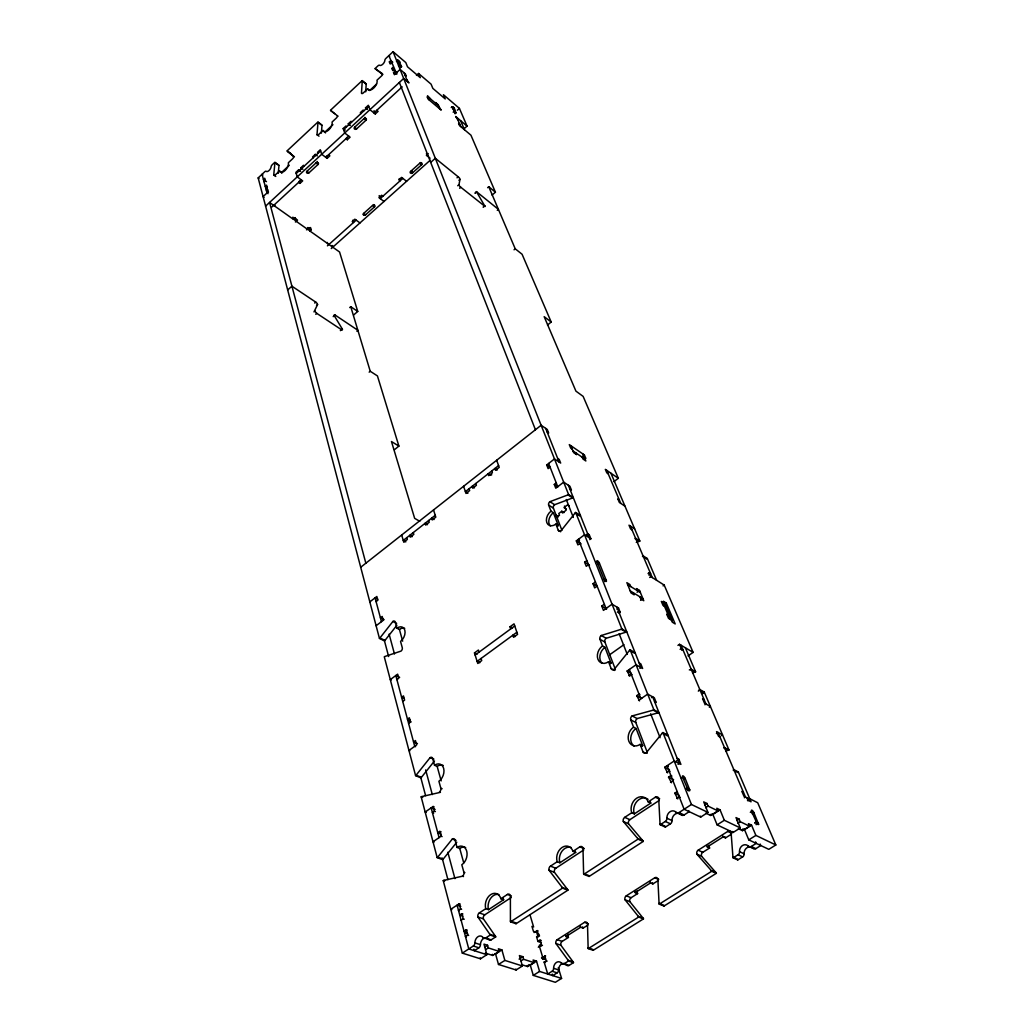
<?xml version="1.0" encoding="UTF-8"?>
<svg xmlns="http://www.w3.org/2000/svg" width="1034" height="1034" viewBox="0 0 1034 1034"><rect width="100%" height="100%" fill="white"/><g stroke="black" fill="none" stroke-linecap="round" stroke-linejoin="round"><path stroke-width="1.5" d="M365.726 91.832L366.191 84.181L362.249 80.949L361.473 93.202A1.978 1.021 -52.7 0 0 363.244 92.982L367.652 88.885A6.605 3.399 -52.4 0 0 373.649 88.136A6.605 3.399 -52.4 0 0 376.971 80.2L381.417 76.064A1.99 1.021 -52.2 0 0 382.425 73.672L375.239 68.8M321.38 133.115L322.001 125.424L318.007 122.335L316.999 134.64L319.002 136.191M278.236 173.298L278.986 165.569L274.941 162.609L273.726 174.979L275.755 176.452M497.276 210.354L498.401 209.372L476.403 191.587L485.075 206.503L460.802 187.257C456.369 184.802 462.586 179.257 458.165 176.801L435.327 158.292L430.7 162.416M758.62 824.369L753.889 812.634A2.288 0.737 57 0 0 751.964 810.204A2.288 0.737 57 0 0 751.628 811.509L757.159 823.736M313.974 311.906L317.58 304.565A2.029 0.724 48.6 0 0 315.784 302.135L291.911 286.185L287.672 289.972M396.901 625.247L384.971 640.421A2.52 1.667 -64 0 1 384.48 640.886L379.452 638.43A2.52 1.667 -64 0 0 379.943 637.965L392.894 621.46A2.533 1.68 -63.5 0 1 395.234 622.041L396.927 628.233L399.434 629.486A8.492 5.674 -63.8 0 1 404.733 628.323M575.15 512.98L579.88 516.018A2.675 1.926 -57.3 0 1 580.423 515.501L575.692 512.463A2.675 1.926 -57.3 0 0 575.15 512.98L561.048 530.739A2.675 1.913 -58.1 0 1 558.282 530.287L555.917 524.083A8.828 6.256 -57.9 0 1 546.818 522.648A8.828 6.256 -57.9 0 1 550.98 511.171L548.653 505.096A2.637 1.848 -57.5 0 1 549.907 501.684L567.989 494.885A2.65 1.874 -56.8 0 0 568.584 494.523L573.288 497.6A2.637 1.874 -56.8 0 1 572.681 497.949L554.625 504.708A2.624 1.848 -57.5 0 0 553.384 508.108L561.914 530.3M434.461 760.998L421.394 777.361A2.74 1.9 -68.7 0 1 420.864 777.852L415.59 775.655A2.74 1.9 -68.6 0 0 416.12 775.164L430.092 757.651A2.753 1.913 -68.1 0 1 432.664 758.504L433.66 758.93M440.445 792.315L421.769 796.581A2.792 1.939 -69.5 0 0 421.174 796.878L437.188 857.638A2.882 2.029 -71.7 0 0 437.744 857.134L452.323 839.026A2.882 2.055 -71.3 0 1 455.038 840.06L457.054 847.402A10.211 7.303 -71.9 0 1 466.709 851.15A10.211 7.303 -71.9 0 1 461.81 864.747L463.878 872.269A2.947 2.107 -72.6 0 1 462.469 876.199L443.857 880.361A2.934 2.081 -72.9 0 0 443.25 880.645L462.327 953.128L480.474 958.815L486.872 954.692L483.977 944.107L487.596 945.283L488.319 947.907L499.086 951.383L498.349 948.76L501.904 949.91L504.851 960.405L522.416 965.976L519.404 955.584L522.868 956.709L523.618 959.293L533.893 962.602L533.13 960.03L536.517 961.129L539.58 971.43L561.578 978.423L558.282 967.669M437.188 857.638L442.604 859.642A2.869 2.029 -71.8 0 0 443.159 859.138L456.795 842.219M601.258 635.509L606.183 638.301L626.087 632.136A2.844 2.184 -60.8 0 0 626.746 631.787L621.861 628.943A2.856 2.184 -60.8 0 1 621.201 629.292L601.258 635.509A2.844 2.146 -61.6 0 0 599.953 639.27L602.512 645.953A10.03 7.626 -62.3 0 0 597.911 659.227A10.03 7.626 -62.3 0 0 608.535 661.734L611.159 668.571A2.895 2.21 -62.8 0 0 614.235 669.321L629.538 650.373A2.895 2.236 -61.8 0 1 630.145 649.83L635.044 652.622A2.895 2.236 -61.9 0 0 634.449 653.165L629.538 650.373M632.123 715.929L637.138 718.552L658.193 712.814A2.986 2.365 -64.4 0 0 658.891 712.465L653.902 709.802A2.986 2.365 -64.3 0 1 653.204 710.151L632.123 715.929A2.973 2.327 -65.2 0 0 630.779 719.897L633.558 727.173A10.508 8.272 -66.1 0 0 628.827 741.21A10.508 8.272 -66.1 0 0 640.136 744.377L642.98 751.834A3.037 2.404 -66.9 0 0 646.263 752.778L662.303 733.119A3.037 2.43 -65.8 0 1 662.936 732.563L667.938 735.187A3.024 2.43 -65.9 0 0 667.318 735.73L662.303 733.119M698.325 691.151L699.242 690.027A2.753 2.223 -62.6 0 1 699.824 689.523L704.244 692.043L728.97 749.999A2.831 2.352 -65.8 0 1 728.285 750.322L725.7 750.968M702.758 693.672L703.676 692.547A2.74 2.223 -62.6 0 1 704.244 692.043M379.452 638.43L258.164 177.913L264.794 171.722A1.887 0.956 -55.1 0 1 266.216 171.308A3.787 1.9 -55 0 0 269.073 170.481A3.787 1.9 -55 0 0 271.128 166.707A1.9 0.956 -54.9 0 1 272.162 164.82L274.915 162.248L278.947 165.207M416.456 75.392L418.55 73.466L420.282 77.679L407.499 66.783L405.806 62.57L393.075 51.7L385.902 58.408A1.978 1.021 -51.9 0 0 384.855 60.347A3.955 2.029 -52 0 1 382.761 64.224A3.955 2.029 -52 0 1 379.581 65.271A1.978 1.008 -52.2 0 0 378.005 65.801L375.058 68.554L382.761 74.526M391.615 62.686L390.206 64.005L389.379 61.885L390.787 60.567L392.752 62.221M264.032 181.687L265.337 180.459L264.743 178.236L263.437 179.451L266.488 181.648M396.449 61.51L397.793 60.037L398.956 60.89L401.567 66.809L399.77 65.194L397.767 60.269M294.444 156.806L287.245 151.106L293.566 156.483A1.913 0.982 -54.5 0 1 292.557 158.835L288.344 162.752A6.385 3.244 -54.8 0 1 284.996 170.584A6.385 3.244 -54.8 0 1 279.516 170.972L275.341 174.862A1.913 0.969 -55 0 1 273.726 174.979M337.381 115.653A1.952 0.995 -53.4 0 1 336.373 118.018L332.056 122.038A6.488 3.322 -53.6 0 1 328.709 129.935A6.488 3.322 -53.6 0 1 322.983 130.491L318.692 134.485A1.939 0.995 -53.9 0 1 316.999 134.64M394.2 69.265L392.778 70.583L391.938 68.451L393.359 67.132M398.672 62.919L399.731 61.937M281.881 173.169A6.372 3.244 -54.8 0 1 281.558 172.458L289.274 165.285M325.529 132.921A6.475 3.335 -53.6 0 1 324.999 132.042L332.922 124.662M376.622 84L369.642 90.501L367.652 88.885M265.88 188.602L267.186 187.374M266.333 188.718L267.315 187.813L266.578 185.125L265.273 186.353L267.315 187.813M398.517 65.827L399.589 64.832L401.554 66.499L400.481 67.494M404.901 74.926L406.22 76.038L405.354 73.866L400.093 69.42L394.393 74.719L393.553 72.561L394.975 71.243L396.94 72.897M300.635 171.36L298.593 169.847L295.905 172.342L297.223 176.892L302.678 180.885L299.976 183.367L298.619 182.372M301.178 168.904L300.842 167.767L303.544 165.272L303.88 166.396M317.322 155.914L315.292 154.389L312.578 156.91L312.914 158.034M345.976 138.698L347.308 139.745L350.087 137.186L344.71 132.985L343.21 128.526L345.989 125.954L346.364 127.066M348.678 124.92L348.303 123.809L351.082 121.236L351.457 122.348M365.92 108.958L365.519 107.859L368.337 105.261L369.926 109.682L375.264 113.986L378.082 111.388L376.751 110.302M296.228 173.479L320.643 150.874M343.585 129.638L368.724 106.36M265.596 206.128L403.687 78.468L408.96 82.927L406.776 79.631M306.93 171.308L316.003 162.945A1.461 1.189 -16 0 1 318.033 162.765A1.461 1.189 -16 0 1 318.033 164.471L308.972 172.82A1.461 1.189 -15.3 0 1 306.943 173.001A1.461 1.189 -15.3 0 1 306.93 171.308L308.972 172.82M354.623 127.272L363.955 118.664A1.486 1.228 -19.9 0 1 366.01 118.483A1.486 1.228 -19.9 0 1 365.958 120.254L356.64 128.862A1.473 1.215 -19.1 0 1 354.584 129.03A1.473 1.215 -19.1 0 1 354.623 127.272L356.64 128.862M272.058 206.878L301.321 179.89M325.775 157.336L348.742 136.139M373.933 112.913L402.174 86.856M317.916 153.407L317.567 152.282L320.294 149.749L321.703 154.26L327.119 158.357L329.859 155.837L328.515 154.803M365.842 563.207L269.577 202.457L293.54 219.428L294.858 218.213L297.534 220.113L295.427 222.026M306.478 229.845L308.571 227.945L311.208 229.806L309.89 230.996L339.566 251.999L357.738 311.454L353.654 314.982M451.238 107.626C454.895 102.379 458.592 123.537 452.285 106.683M453.073 109.177L454.12 108.234M453.176 112.189L454.223 111.258L456.059 112.809L455.012 113.753M457.364 110.224L459.419 108.376L443.444 94.727L445.227 98.941L432.845 88.394L431.1 84.181L418.55 73.466M428.205 153.562L426.344 155.216L430.079 158.228M327.416 245.833L356.148 220.139M363.684 213.392L372.602 205.417A1.409 1.112 -18.6 0 1 374.554 205.223A1.409 1.112 -18.6 0 1 374.502 206.839L365.584 214.801A1.409 1.112 -18 0 1 363.632 214.994A1.409 1.112 -18 0 1 363.684 213.392L365.584 214.801M402.821 178.378L380.215 198.606L379.181 195.607M410.588 171.437L419.765 163.23A1.435 1.15 -22 0 1 421.73 163.049A1.435 1.15 -22 0 1 421.626 164.729L412.463 172.924A1.422 1.137 -21.4 0 1 410.498 173.092A1.422 1.137 -21.4 0 1 410.588 171.437L412.463 172.924L411.622 170.7M463.904 128.927L467.045 126.122L459.419 108.376M331.268 248.548L430.144 160.283M314.724 303.065L315.784 302.135M457.028 177.809L458.165 176.801M316.52 305.482L317.58 304.565M458.928 180.304L460.078 179.296M457.713 185.745L458.876 184.724M315.797 314.349L316.856 313.418L341.414 329.678A2.003 0.711 49.1 0 0 342.319 329.058L334.266 315.706A2.003 0.711 48.9 0 1 335.184 315.112L357.867 330.285L356.82 331.177M459.639 188.278L460.802 187.257M333.207 316.624L334.266 315.706M474.89 193.203L476.028 192.208M334.137 316.029L335.184 315.112M475.588 192.815L476.726 191.82M349.725 307.589L350.746 306.697L357.738 311.454M487.634 187.684L488.746 186.715L495.428 192.195L492.106 195.077M340.354 330.596L341.414 329.678M483.111 207.136L484.261 206.141M340.742 330.428L342.319 329.058M483.796 206.71L484.946 205.714M369.164 372.162L370.237 371.258L350.746 306.697M514.053 249.801L515.229 248.806L488.746 186.715M394.393 449.764L398.891 446.093L377.436 375.924L370.237 371.258M547.503 325.038L551.2 322.026L522.08 254.248L515.229 248.806M360.711 567.252L541.131 425.258L547.257 429.459L548.653 432.988L547.128 431.941M435.236 515.333L403.26 540.433L405.832 541.868M498.582 465.597L465.39 491.654L467.924 493.205M369.823 601.891L376.841 596.476L377.849 600.237L376.092 601.607M550.075 467.135L548.123 468.635L546.689 464.964L554.482 458.928L560.674 463.077L559.213 459.432L557.675 458.398M582.168 456.718L584.404 454.999L585.851 458.476L584.404 457.48M569.863 489.017L571.427 490.038L569.915 486.264L563.685 482.154L555.775 488.216L554.302 484.455L556.266 482.943M376.105 625.751L383.226 620.297L382.192 616.445L380.409 617.815L384.157 619.689M563.957 512.606L561.811 511.235L558.799 513.523L559.472 515.268L557.067 517.103M613.912 481.637L618.332 478.303L583.137 396.384L575.925 391.136L544.168 316.663L551.2 322.026M579.958 543.38L577.903 544.905L576.326 540.885L584.533 534.772L590.879 538.779L589.716 539.632M586.549 534.643L587.7 533.79L589.277 534.785L590.879 538.779M587.751 535.922L589.277 534.785M396.914 679.635L398.762 678.252L397.663 674.155L390.309 679.635L391.162 680.036M588.333 564.784L586.252 566.322L584.649 562.199L586.717 560.674M402.743 701.466L404.604 700.096L403.48 695.895L401.619 697.265L404.191 698.454M595.83 562.522L597.006 561.656A2.068 0.672 53.5 0 1 597.587 560.855A2.068 0.672 53.5 0 1 599.397 563.129L606.299 580.449A2.094 0.685 53.8 0 1 605.717 581.289A2.094 0.685 53.8 0 1 603.895 578.988L597.006 561.656L599.397 563.129L598.221 563.995M481.043 658.477L481.715 660.597L477.773 663.479L474.477 652.932L478.393 650.05L479.052 652.144M510.731 628.879L510.033 626.785L514.027 623.851L517.582 634.359L513.562 637.306L512.851 635.186L515.346 636.517M475.136 655.026L514.738 625.945M516.871 632.252L477.113 661.359L479.802 662.716M596.786 586.368L594.679 587.907L593.025 583.68L595.145 582.142M408.986 721.099L410.046 720.323A1.978 0.918 55.1 0 0 411.002 721.926M602.706 579.854L603.895 578.988L606.299 580.449L604.709 581.599M408.611 723.451L410.498 722.081L409.348 717.777L407.461 719.16L410.046 720.323M619.03 613.227L620.232 612.361L618.513 608.031L612.05 604.179L603.442 610.383L601.762 606.053L603.895 604.515M648.047 573.547L649.158 572.733L650.606 573.65L648.745 574.994M649.701 577.45L650.825 576.636L664.203 585.089L693.116 652.389L688.049 655.892M637.073 592.249L639.542 590.479L643.781 600.715L640.757 598.867L639.904 596.799M616.897 609.181L618.513 608.031M617.414 612.27L618.629 611.404L620.232 612.361M640.563 600.34L642.915 598.647L630.21 590.866M663.078 585.89L664.203 585.089M663.854 604.735L666.284 603.016L675.202 623.941L672.294 622.171L671.428 620.116M609.672 654.742L623.929 644.673M434.125 806.895L433.13 806.481L425.181 812.039L426.176 812.44M629.861 676.171L627.121 671.027L636.065 664.772L642.631 668.455L640.796 663.867L639.154 662.936M435.392 811.587L434.383 811.186L432.393 812.582L433.724 813.112M628.931 675.667L631.167 674.103L632.097 674.62M639.878 668.326L640.99 667.537L616.897 607.074M677.955 645.397L679.519 644.311L693.116 652.389M680.126 649.352L681.316 648.538L682.776 649.404L681.6 650.218M441.156 831.918L439.799 831.401L437.783 832.797L441.143 834.089M639.516 700.897L636.724 695.636L638.986 694.072L639.93 694.577M442.113 836.609L441.091 836.222L433.013 841.779L434.022 842.167M638.585 700.393L647.698 694.124L654.302 697.73L656.202 702.5L654.561 701.608M651.523 697.614L652.661 696.826L679.235 763.531L678.046 764.32M704.891 704.749L705.976 704.012L680.992 645.19M709.337 707.243L710.423 706.506L704.49 703.185L702.59 698.713L704.076 699.54M460.22 904.091L459.186 903.742L450.798 909.313L451.832 909.661M667.641 772.889L664.694 767.293L674.194 760.985L680.902 764.372L678.873 759.292L677.205 758.439M716.394 733.545L718.048 732.447L745.475 797.033L744.325 797.77M676.507 760.856L678.873 759.292M721.409 735.613L722.52 734.877L716.549 731.633L718.514 736.26L720.013 737.074M461.616 909.248L460.582 908.899L458.463 910.295L459.497 910.644M666.684 772.411L669.063 770.847L670.019 771.312M462.883 914.004L461.849 913.655L459.742 915.051L462.844 916.098M671.505 782.777L668.533 777.141L670.911 775.565L671.867 776.03M461.125 920.26L463.245 918.864L464.279 919.213M670.549 782.311L672.94 780.735M681.328 778.137L682.673 777.258A2.378 0.827 56.7 0 1 683.164 775.939A2.378 0.827 56.7 0 1 685.193 778.512L689.639 789.666A1.861 0.646 56.8 0 1 689.73 790.661A2.74 0.956 56.8 0 1 688.101 789.937L682.673 777.258L685.193 778.512L683.849 779.39M462.327 953.128L473.326 945.994A3.063 2.21 -75.6 0 0 474.877 942.879A6.152 4.446 -75.6 0 1 477.992 936.675A6.152 4.446 -75.6 0 1 483.046 937.579L488.578 939.402A3.063 2.236 -75.5 0 0 491.124 939.854L495.7 936.894L490.181 935.059A3.076 2.236 -75.5 0 0 489.87 934.348L477.876 916.977A3.037 2.197 -74.5 0 1 479.298 912.932L485.747 908.692A10.624 7.768 -74.2 0 1 490.723 894.591A10.624 7.768 -74.2 0 1 500.895 898.74L503.623 899.709L488.487 909.649L485.747 908.692M500.895 898.74L507.423 894.449L511.403 896M507.423 894.449A3.05 2.249 -74 0 1 510.382 895.638L510.421 921.023A3.089 2.288 -75.1 0 0 510.55 921.85L516.031 923.737L567.899 890.171L562.535 888.128A3.102 2.365 -74.2 0 0 562.186 887.418L549.067 870.24A3.063 2.314 -73.1 0 1 550.476 866.143L557.197 861.723A10.728 8.182 -72.6 0 1 562.134 847.415A10.728 8.182 -72.6 0 1 572.991 851.344L575.654 852.43L559.872 862.783L557.197 861.723M572.991 851.344L579.816 846.859A3.076 2.365 -72.4 0 1 582.969 847.983L583.964 848.397M582.969 847.983L583.615 873.51A3.115 2.404 -73.6 0 0 583.771 874.35L589.109 876.444L643.238 841.418L638.03 839.156A3.141 2.495 -72.2 0 0 637.655 838.445L623.321 821.5A3.102 2.443 -71 0 1 624.717 817.351L631.735 812.737A10.844 8.621 -70.2 0 1 636.608 798.222A10.844 8.621 -70.2 0 1 648.215 801.893L650.787 803.095L634.32 813.9L631.735 812.737M648.215 801.893L655.323 797.227A3.115 2.495 -69.8 0 1 658.697 798.274L659.666 798.726M495.7 936.894A3.063 2.236 -75.6 0 0 495.402 936.184L483.369 918.838A3.024 2.197 -74.7 0 1 484.791 914.819L511.235 897.486M567.899 890.171A3.102 2.365 -74.4 0 0 567.563 889.46L554.431 872.321A3.05 2.314 -73.3 0 1 555.827 868.237L583.822 849.883M643.238 841.418A3.128 2.495 -72.4 0 0 642.851 840.72L628.517 823.801A3.089 2.443 -71.1 0 1 629.9 819.665L659.11 800.51M467.226 930.148L466.179 929.812L464.046 931.207L466.825 932.112M677.8 798.907L674.801 793.194L677.205 791.605M465.714 933.224L466.903 932.435A1.719 0.84 59.9 0 0 467.51 933.612L467.782 933.909M685.762 789.317L687.119 788.425M687.7 790.532L689.51 789.343L686.99 788.102M688.282 790.558L689.639 789.666M468.635 935.434L467.601 935.098L465.455 936.494L466.502 936.83M676.843 798.455L679.26 796.865L680.217 797.33M483.046 937.579A3.076 2.236 -75.4 0 0 485.592 938.045L490.181 935.059M510.55 921.85L562.535 888.128M583.771 874.35L638.03 839.156M658.697 798.274L660.028 823.93A3.154 2.546 -71.2 0 0 660.209 824.757L665.289 821.461A3.154 2.546 -71 0 0 666.891 818.204A6.32 5.118 -70.9 0 1 670.084 811.703A6.32 5.118 -70.9 0 1 676.003 812.285A3.154 2.559 -70.4 0 0 678.989 812.582L684.094 814.973L689.213 811.664L688.915 810.889M678.989 812.582L691.449 804.504L707.954 812.414L700.69 817.093L684.12 809.247L667.059 765.716L668.326 766.349M484.519 937.993A6.126 4.446 -75.7 0 0 480.435 944.675A3.05 2.21 -75.7 0 1 478.884 947.777L474.347 950.711L473.921 949.147M660.209 824.757L665.366 827.097L670.433 823.814A3.141 2.533 -71.1 0 0 672.022 820.582A6.294 5.118 -71 0 1 675.202 814.094A6.294 5.118 -71 0 1 681.122 814.689A3.141 2.559 -70.6 0 0 684.094 814.973M485.049 946.924L487.596 945.283M704.606 805.047L707.01 803.496L708.07 806.106L717.88 810.863L710.694 815.477L705.795 813.138M485.773 949.561L488.319 947.907M705.666 807.67L708.07 806.106M485.334 953.102L492.74 955.455L499.086 951.383M494.679 953.697L495.57 953.981L501.904 949.91M712.891 814.43L720.052 809.829L724.33 820.272L740.305 827.924L733.145 832.46L717.118 824.874L712.891 814.43L711.883 813.952M534.074 932.565L537.15 930.6L538.081 930.923M747.453 800.187L749.74 798.726L757.702 802.746L775.836 844.972L768.805 849.341L748.784 839.866L744.506 829.604L742.955 828.854M537.512 935.253L539.037 934.271M747.698 800.781L749.999 799.321L743.963 796.27L741.882 791.346L743.394 792.109M541.389 942.607L537.964 941.457L536.594 936.882L539.567 935.886M495.57 953.981L498.491 964.464L504.851 960.405M717.118 824.874L724.33 820.272M537.964 941.457L540.019 940.139L541.26 940.565M519.094 959.1L522.868 956.709M736.777 820.608L739.142 819.109L740.215 821.681L749.547 826.205L742.477 830.677L738.392 828.725M538.3 947.209L541.519 945.154L542.462 945.464M750.322 812.336L751.628 811.509L753.889 812.634L752.157 813.732M521.097 960.883L523.618 959.293M737.849 823.18L740.215 821.681M564.344 964.244L566.516 964.955A2.908 2.21 -77.9 0 0 569.036 965.433L573.482 962.641L568.506 961A2.921 2.223 -77.8 0 0 568.183 960.315L555.917 943.525A2.882 2.184 -76.7 0 1 557.223 939.686L584.546 922.341L588.398 923.853M584.546 922.341A2.895 2.236 -76.3 0 1 587.48 923.517L588.126 947.829A2.934 2.262 -77.5 0 0 588.268 948.617L593.206 950.311L643.484 918.877L638.663 917.042A2.947 2.339 -76.8 0 0 638.314 916.357L625.001 899.735A2.908 2.301 -75.5 0 1 626.294 895.832L654.716 877.801A2.921 2.352 -74.8 0 1 657.844 878.913L658.736 879.288M657.844 878.913L659.059 903.354A2.96 2.378 -76.2 0 0 659.227 904.155L664.022 906.043L716.368 873.303L711.702 871.274A2.973 2.469 -74.9 0 0 711.314 870.589L696.89 854.162A2.934 2.417 -73.4 0 1 698.17 850.206L727.755 831.426A2.947 2.469 -72.2 0 1 731.09 832.486L731.956 832.887M565.637 935.227A10.082 7.716 -76.5 0 0 565.96 936.558L580.656 927.252L583.111 928.118L587.855 925.12M634.837 891.321A10.172 8.117 -75.1 0 0 635.212 892.652L650.502 882.958L652.881 883.928L658.231 880.541M706.855 845.618A10.275 8.53 -72.7 0 0 707.282 846.949L723.193 836.868L725.493 837.941L731.49 834.141M498.491 964.464L516.095 969.982L522.416 965.976M573.482 962.641A2.921 2.223 -78 0 0 573.159 961.969L560.88 945.218A2.869 2.184 -76.9 0 1 562.186 941.379L568.429 937.424A10.069 7.716 -76.5 0 1 567.924 933.973M643.484 918.877A2.934 2.339 -76.9 0 0 643.135 918.192L629.822 901.609A2.895 2.301 -75.6 0 1 631.102 897.719L637.603 893.609A10.146 8.104 -75.2 0 1 637.034 890.869M716.368 873.303A2.973 2.469 -75.1 0 0 715.98 872.631L701.556 856.23A2.934 2.417 -73.6 0 1 702.823 852.287L709.595 848.009A10.25 8.53 -72.8 0 1 708.936 845.269M521.847 964.722L527.624 966.57L533.893 962.602M541.583 957.639L545.629 955.985M754.898 822.715L756.074 821.978L758.349 823.09L756.009 824.563M528.788 964.606L530.274 965.084L536.517 961.129M541.545 958.027L542.708 957.29L539.464 946.472A2.146 0.982 60.1 0 1 539.761 944.973A2.146 0.982 60.1 0 1 541.325 946.02M744.506 829.604L751.55 825.145L755.88 835.407L775.836 844.972M754.885 823.116L756.203 822.288M542.643 959.371L545.112 957.807M543.277 959.345L545.215 958.117L544.698 956.398M756.72 824.499L758.478 823.4M569.036 965.433L564.047 963.791A2.921 2.21 -77.7 0 1 561.527 963.326A5.842 4.42 -77.9 0 0 556.525 962.383A5.842 4.42 -77.9 0 0 553.604 968.302A2.908 2.197 -77.8 0 1 552.143 971.249L547.723 974.015L544.143 962.059L547.154 961.064M530.274 965.084L533.286 975.385L539.58 971.43M748.784 839.866L755.88 835.407M564.047 963.791L568.506 961M588.268 948.617L638.663 917.042M659.227 904.155L711.702 871.274M731.09 832.486L732.938 857.044A2.986 2.507 -74 0 0 733.132 857.845L738.043 854.769A2.986 2.507 -73.7 0 0 739.53 851.68A5.984 5.054 -73.6 0 1 742.528 845.502A5.984 5.054 -73.6 0 1 748.332 846.161A2.986 2.533 -73.1 0 0 751.253 846.484L755.841 848.63L760.778 845.541L760.145 844.041M751.253 846.484L756.216 843.382L755.583 841.883M564.215 963.442A5.829 4.42 -78.1 0 0 558.606 969.918A2.908 2.197 -78 0 1 557.145 972.852L552.738 975.618L552.285 974.118M733.132 857.845L737.759 859.939L742.645 856.876A2.973 2.507 -73.9 0 0 744.131 853.8A5.958 5.054 -73.8 0 1 747.117 847.647A5.958 5.054 -73.8 0 1 752.92 848.307A2.973 2.533 -73.3 0 0 755.841 848.63M561.578 978.423L555.348 982.3L533.286 975.385M636.298 542.372L639.258 541.351A2.52 1.887 -56.7 0 0 639.839 541.015L610.926 473.223M689.329 669.929L690.57 669.58A2.714 2.171 -61.4 0 0 691.203 669.244L695.624 671.816A2.701 2.171 -61.4 0 1 694.977 672.139L692.521 672.837M486.872 954.692L468.777 948.941L457.093 905.138L460.763 906.391M473.326 945.994L478.884 947.777M552.143 971.249L557.145 972.852M474.877 942.879L480.435 944.675M553.604 968.302L558.606 969.918M544.143 962.059L545.396 962.473M485.592 938.045L491.124 939.854M561.527 963.326L564.021 964.14M489.87 934.348L495.402 936.184M568.183 960.315L573.159 961.969M477.876 916.977L483.369 918.838M536.594 936.882L537.835 937.308M555.917 943.525L560.88 945.218M479.298 912.932L484.791 914.819M557.223 939.686L562.186 941.379M539.153 935.524L537.499 934.969L536.762 932.487L533.441 931.35L531.954 926.399L533.622 926.968L529.925 914.651M510.421 921.023L515.901 922.91A3.076 2.275 -75.3 0 0 516.031 923.737M588.126 947.829L593.051 949.522A2.921 2.262 -77.7 0 0 593.206 950.311M565.96 936.558L568.429 937.424M443.857 880.361L444.891 880.722M443.25 880.645L444.271 881.02M462.469 876.199L463.503 876.561M463.878 872.269L464.899 872.644M437.744 857.134L443.159 859.138M457.054 847.402L459.755 848.436A10.198 7.303 -72 0 1 465.688 847.531M562.186 887.418L567.563 889.46M638.314 916.357L643.135 918.192M452.323 839.026L456.059 840.448M549.067 870.24L554.431 872.321M625.001 899.735L629.822 901.609M550.476 866.143L555.827 868.237M626.294 895.832L631.102 897.719M583.615 873.51L588.941 875.63A3.102 2.404 -73.8 0 0 589.109 876.444M659.059 903.354L663.841 905.241A2.947 2.378 -76.4 0 0 664.022 906.043M635.212 892.652L637.603 893.609M435.133 809.467L431.139 807.877L439.075 837.618M421.769 796.581L422.764 796.981M421.174 796.878L422.518 797.408M579.816 846.859L583.783 848.5M654.716 877.801L658.283 879.275M416.12 775.164L421.394 777.361M432.664 758.504L434.526 765.276A9.707 6.799 -68.6 0 1 443.651 768.365A9.707 6.799 -68.6 0 1 438.907 781.252L440.807 788.192L442.138 788.735M434.526 765.276L437.162 766.401A9.694 6.799 -68.6 0 1 443.25 765.496M409.839 750.839L408.96 750.464L416.624 744.945L415.448 740.538L413.535 741.921L417.452 743.627M430.092 757.651L433.698 759.202M415.578 746.703L414.712 746.328L395.815 675.525L399.641 677.335M637.655 838.445L642.851 840.72M711.314 870.589L715.98 872.631M623.321 821.5L628.517 823.801M696.89 854.162L701.556 856.23M624.717 817.351L629.9 819.665M698.17 850.206L702.823 852.287M707.282 846.949L709.595 848.009M660.028 823.93L665.172 826.269A3.141 2.546 -71.4 0 0 665.366 827.097M732.938 857.044L737.552 859.138A2.973 2.507 -74.2 0 0 737.759 859.939M665.289 821.461L670.433 823.814M738.043 854.769L742.645 856.876M666.891 818.204L672.022 820.582M739.53 851.68L744.131 853.8M676.003 812.285L681.122 814.689M748.332 846.161L752.92 848.307M655.323 797.227L659.175 799.036M727.755 831.426L731.49 833.184M674.801 793.194L678.924 795.185M707.01 803.496L703.715 801.893L707.954 812.414M720.052 809.829L716.821 808.265L717.88 810.863M739.142 819.109L736.001 817.584L740.305 827.924M751.55 825.145L748.474 823.646L749.547 826.205M668.533 777.141L673.599 779.636M379.943 637.965L384.971 640.421M664.694 767.293L669.437 769.645M646.263 752.778L647.219 753.256M642.98 751.834L645.836 753.269M392.894 621.46L396.642 623.347M640.136 744.377L642.67 745.656A10.495 8.272 -66.2 0 1 641.455 746.354M474.477 652.932L476.997 654.212M377.72 599.177L375.083 597.833L381.443 621.667M633.558 727.173L636.078 728.479L642.67 745.656M630.779 719.897L635.794 722.507L647.271 752.351M738.328 771.959L733.83 769.606A2.882 2.404 -67.5 0 0 733.222 770.136L737.733 772.476A2.869 2.404 -67.6 0 1 738.328 771.959L751.046 801.777L748.034 800.264L746.987 797.796M728.97 749.999L724.485 747.608A2.844 2.352 -65.7 0 1 723.813 747.931L728.285 750.322M653.204 710.151L658.193 712.814M510.033 626.785L512.515 628.129M636.724 695.636L641.7 698.325M611.159 668.571L614.571 670.446M614.235 669.321L615.165 669.838M627.121 671.027L631.141 673.25M608.535 661.734L611.016 663.104A10.004 7.626 -62.4 0 1 609.866 663.802M602.512 645.953L604.98 647.336L611.016 663.104M412.139 536.711L409.722 535.353L410.265 537.176L413.807 534.397L413.264 532.588M599.953 639.27L604.877 642.049L615.398 669.437M699.242 690.027L703.676 692.547M419.765 521.291L414.66 518.357L391.472 441.544L398.891 446.093M427.507 524.665L425.103 523.282L425.659 525.091L429.226 522.286L428.671 520.49M434.047 519.533L431.656 518.15L432.212 519.947L435.805 517.142L433.543 509.943M621.201 629.292L626.087 632.136M690.57 669.58L694.977 672.139M606.402 609.31L578.381 539.36L579.57 540.11M601.762 606.053L606.622 608.923M593.025 583.68L596.657 585.864M668.235 615.152L666.775 614.261L668.507 618.345L672.152 620.568L664.965 603.675L661.333 601.426L663.04 605.459L664.5 606.363M584.649 562.199L589.445 565.146M627.677 584.701L640.369 592.508M474.464 487.854L472.099 486.394L472.719 488.19L476.39 485.308L475.769 483.511M639.542 590.479L636.517 588.604L637.358 590.647M666.284 603.016L663.389 601.219L664.242 603.223M576.326 540.885L581.108 543.871M558.282 530.287L560.674 531.773M555.917 524.083L558.295 525.582A8.815 6.269 -57.9 0 1 557.3 526.241M490.413 475.343L488.061 473.856L488.694 475.653L492.404 472.745L491.77 470.948M550.98 511.171L553.345 512.67L558.295 525.582M548.653 505.096L553.384 508.108M549.907 501.684L554.625 504.708M497.212 470.018L494.859 468.518L495.506 470.315L499.228 467.394L496.656 460.259M566.296 509.038L564.008 507.565L567.64 504.812L569.075 505.729M647.31 558.528L643.006 555.762A2.559 1.926 -57.3 0 0 642.476 556.253L646.78 559.019A2.546 1.926 -57.3 0 1 647.31 558.528L656.59 580.281M554.302 484.455L557.817 486.756M639.839 541.015L635.561 538.223A2.52 1.887 -56.7 0 1 634.979 538.559L639.258 541.351M567.989 494.885L572.681 497.949M631.994 529.822L630.559 528.878L628.995 525.182L634.682 528.93M546.689 464.964L550.191 467.278M619.237 499.784L617.815 498.827L619.34 502.421L625.001 506.208M572.901 450.863L585.115 459.225M584.404 454.999L569.282 444.607L570.716 448.11L572.19 449.118M618.332 478.303L605.329 469.371L606.79 472.835L608.199 473.792M307.602 227.545L308.584 230.065L294.884 220.371L294.251 218.084L295.582 219.027L295.181 217.605M264.109 197.326L263.088 196.602L268.349 191.717L267.741 189.455L266.423 190.67L268.478 192.13M332.069 245.472L332.806 246.002M268.052 193.668L267.03 192.931L262.054 174.281L262.882 174.875M258.164 177.913L259.004 178.507M279.516 170.972L281.558 172.458M359.961 222.93L354.869 219.195L352.219 221.573L353.486 222.504L352.762 220.242M300.842 167.767L302.872 169.279M291.123 153.846L287.103 150.848L317.968 121.973L321.962 125.062M316.003 162.945L318.033 164.471L317.102 161.459M372.602 205.417L374.502 206.839L373.739 204.59M384.002 201.475L378.948 197.636L381.649 195.232L382.916 196.189M330.647 110.509L338.002 116.222M322.983 130.491L324.999 132.042M406.582 181.312L401.567 177.396L398.84 179.838L400.093 180.821L399.279 178.585M343.21 128.526L345.227 130.103M348.303 123.809L350.306 125.398M334.628 113.65L330.479 110.263L362.197 80.587L366.139 83.819M363.955 118.664L365.958 120.254L364.912 117.307M419.765 163.23L421.626 164.729L420.773 162.506M365.519 107.859L367.522 109.475M391.938 68.451L394.898 70.932M396.81 74.228L388.862 55.642L389.663 56.327M393.553 72.561L395.518 74.228M389.379 61.885L391.343 63.539M457.803 119.685L455.658 116.48L467.045 126.122M427.973 96.808L438.571 105.752M428.425 97.907L427.145 96.821L428.037 99.005L441.195 110.108L439.023 106.851M459.807 124.39L458.579 123.356L459.497 125.541L470.935 135.183L495.428 192.195M397.819 60.399L399.783 62.066M452.336 106.812L454.172 108.363M460.557 120.629L464.421 129.689M685.374 647.801L695.624 671.816M456.886 117.514L460.737 126.575M606.725 470.341L620.762 503.364M630.417 526.125L652.26 577.554M662.794 602.331L669.967 619.237M649.158 572.733L650.825 576.636M679.519 644.311L681.316 648.538M742.011 829.552L742.477 830.677M439.928 109.035L438.119 104.68L435.598 102.534L436.051 103.62M582.943 453.991L585.851 460.983L582.943 458.993L582.22 457.235M732.744 831.491L733.145 832.46M430.532 98.967L427.533 95.723L429.304 100.078M575.86 452.892L576.584 454.65L573.637 452.633L570.755 445.615M630.766 586.588L629.926 584.546L626.85 582.659L631.063 592.947L634.139 594.821L633.299 592.753M710.229 814.34L710.694 815.477M404.036 72.768L407.642 81.815M545.732 428.412L559.123 462.043M568.364 485.243L589.29 537.77M700.289 816.097L700.69 817.093M393.075 51.7L568.584 494.523M575.692 512.463L621.861 628.943M630.145 649.83L653.902 709.802M662.936 732.563L691.449 804.504M566.283 499.525L573.34 517.439M619.133 633.713L627.25 654.341M650.657 713.77L660.093 737.707M399.37 82.462L535.431 429.743M548.64 463.452L557.74 486.704M629.344 669.463L640.86 698.829M426.447 153.278L427.598 156.224M564.486 506.04L566.128 510.24L562.496 512.993L561.811 511.235M556.331 514.997L557.339 517.62M374.049 110.664L375.264 113.986M363.58 111.129L363.18 110.031L360.388 112.616L360.776 113.727M469.048 488.785L469.656 490.581L465.998 493.451L463.581 486.29M346.558 137.509L347.308 139.745M363.335 214.077L363.709 215.201M326.408 156.108L327.119 158.357M315.292 154.389L315.641 155.514M537.15 930.6L538.636 935.576M540.019 940.139L541.519 945.154M544.685 955.674L546.223 960.754M327.313 242.421L327.649 243.559M298.593 169.847L298.929 170.985M406.789 537.667L407.318 539.477L403.79 542.243L401.683 535.005M299.317 181.092L299.976 183.367M527.288 965.446L527.624 966.57M310.536 227.519L311.208 229.806M308.895 227.57L309.89 230.996M515.811 969.013L516.095 969.982M292.906 217.127L293.54 219.428M492.417 954.317L492.74 955.455M399.434 629.486L402.665 641.183M437.162 766.401L441.156 780.916M459.755 848.436L463.736 862.86M480.203 957.82L480.474 958.815M274.747 205.184L275.057 206.335M389.12 634.139L394.471 653.992M425.672 769.929L432.302 794.564M447.838 852.249L454.934 878.629M433.13 806.481L434.383 811.186M439.799 831.401L441.091 836.222M459.186 903.742L460.582 908.899M461.849 913.655L463.245 918.864M466.179 929.812L467.601 935.098M384.17 639.736L388.642 656.551M420.541 776.599L425.594 795.624M442.151 857.961L447.929 879.676M415.59 775.655L384.286 656.81A2.559 1.693 -64.7 0 1 384.829 656.5L400.998 651.11A2.572 1.719 -64.3 0 0 402.278 647.723L400.546 641.403A8.505 5.674 -63.8 0 0 404.811 630.223A8.505 5.674 -63.8 0 0 396.927 628.233M555.762 515.927A1.797 1.124 -20.8 0 1 557.753 516.018A1.797 1.124 -20.8 0 1 557.455 517.517M490.685 475.162A1.874 1.228 -19.5 0 1 491.745 474.8M758.62 824.369A2.624 0.84 57.2 0 1 757.159 823.723M542.708 957.29A1.654 0.75 60.3 0 0 543.302 958.415L543.561 958.699A2.469 1.124 60.3 0 0 545.177 959.125A1.68 0.775 60.3 0 0 545.215 958.117M316.856 313.418A2.042 0.737 48.6 0 1 315.047 310.976M550.346 525.931A8.815 6.269 -57.9 0 1 553.345 512.67M487.583 938.381A6.126 4.446 -75.7 0 1 488.578 939.402M634.32 813.9A10.831 8.621 -70.3 0 1 637.215 801.091A10.831 8.621 -70.3 0 1 648.059 799.334M650.205 801.828A10.831 8.621 -70.3 0 1 650.787 803.095M575.124 851.15A10.715 8.182 -72.7 0 1 575.654 852.43M559.872 862.783A10.715 8.182 -72.7 0 1 561.94 851.253A10.715 8.182 -72.7 0 1 571.065 847.453M503.157 898.43A10.598 7.755 -74.2 0 1 503.623 899.709M488.487 909.649A10.598 7.755 -74.2 0 1 490.491 898.533A10.598 7.755 -74.2 0 1 498.866 894.5M440.807 788.192A2.792 1.965 -69.2 0 1 439.45 791.902M604.877 642.049A2.831 2.146 -61.7 0 1 606.183 638.301M635.794 722.507A2.973 2.327 -65.3 0 1 637.138 718.552M634.217 746.147A10.495 8.272 -66.2 0 1 630.779 737.578A10.495 8.272 -66.2 0 1 636.078 728.479M602.15 663.221A10.004 7.626 -62.4 0 1 604.98 647.336M565.792 964.192A5.829 4.42 -78.1 0 1 566.516 964.955M582.62 926.891A10.069 7.716 -76.5 0 1 583.111 928.118M652.338 882.7A10.146 8.104 -75.2 0 1 652.881 883.928M724.886 836.713A10.25 8.53 -72.8 0 1 725.493 837.941M722.598 835.64A10.275 8.53 -72.7 0 1 723.193 836.868M649.959 881.731A10.172 8.117 -75.1 0 1 650.502 882.958M580.164 926.012A10.082 7.716 -76.5 0 1 580.656 927.252"/></g></svg>
